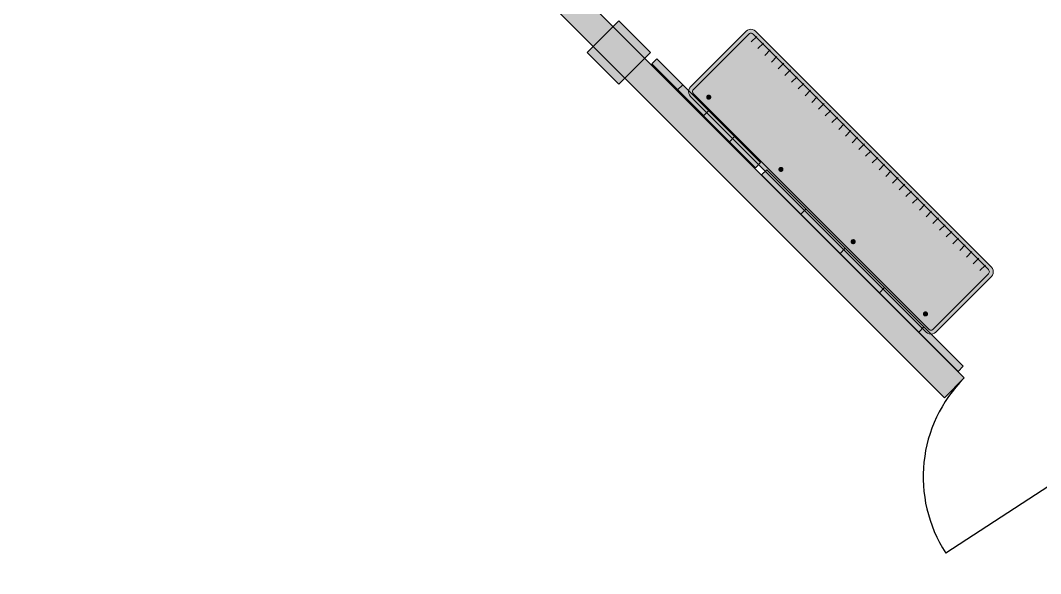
# Model space of a CAD drawing. Header units: metres. Extents: x 2172.2 to 2210.6, y 415.3 to 458.1.
# Drawn here: x 2188.1 to 2197.21, y 415.27 to 420.21 of the extents above; entities that cross this region are included whole.
import ezdxf

# ---------------------------------------------------------------- set-up
doc = ezdxf.new("R2010")
doc.units = ezdxf.units.M
for name, color, linetype, lineweight in [('NC_N1_COLUMNS', 8, 'CONTINUOUS', 25), ('NC_N1_SERVICE', 7, 'CONTINUOUS', 13), ('NC_N1_WALL_DECOR', 32, 'CONTINUOUS', 13), ('NC_N1_WALLS', 7, 'CONTINUOUS', 25)]:
    doc.layers.add(name, color=color, linetype=linetype, lineweight=lineweight)

# ---------------------------------------------------------------- blocks, each defined once
blk = doc.blocks.new('NC_N1_ARCHITECTURE')
at = {"layer": 'NC_N1_COLUMNS', "true_color": 0xe6e9ea}
blk.add_hatch(color=256, dxfattribs=at).paths.add_polyline_path([(3.727698, -14.075465), (3.444858, -14.358305), (3.16205, -14.07543), (3.444858, -13.792626)])
at = {"layer": 'NC_N1_WALLS', "true_color": 0xe7e6e1}
blk.add_hatch(color=256, dxfattribs=at).paths.add_polyline_path([(6.354817, -17.161343), (-2.147606, -8.65892), (-1.970829, -8.482143), (6.531594, -16.984568)])
at = {"layer": 'NC_N1_COLUMNS', "linetype": 'CONTINUOUS', "lineweight": -2}
blk.add_lwpolyline([(3.727698, -14.075465), (3.444858, -14.358305), (3.16205, -14.07543), (3.444858, -13.792626)], close=True, dxfattribs=at)
at = {"layer": 'NC_N1_WALLS', "linetype": 'CONTINUOUS', "lineweight": -2}
blk.add_lwpolyline([(6.354817, -17.161343), (-2.147606, -8.65892), (-1.970829, -8.482143), (6.531594, -16.984568)], close=True, dxfattribs=at)
blk = doc.blocks.new('NC_N1_DOOR_D0')
at = {"color": 0, "linetype": 'CONTINUOUS'}
blk.add_lwpolyline([(-0.625, 0), (-0.3651, 1.2227)], dxfattribs=at)
at = {"color": 0}
blk.add_arc((-0.625, 0), 1.25, 0, 78, dxfattribs=at)
blk = doc.blocks.new('NC_N1_UNIQUE_WALL_COMPOSITION_05')
at = {"true_color": 0xf6f5ef}
h = blk.add_hatch(color=256, dxfattribs=at)
h.dxf.hatch_style = 1
h.paths.add_polyline_path([(0.655888, -0.065), (0.655888, 0), (-0.655888, 0), (-0.655888, -0.065)])
at = {"color": 0, "linetype": 'CONTINUOUS', "lineweight": -2, "true_color": 0xa38246}
blk.add_lwpolyline([(0.655888, -0.065), (0.655888, 0), (-0.655888, 0), (-0.655888, -0.065)], close=True, dxfattribs=at)
for points in [[(-0.327944, -0.065), (-0.327944, 0)], [(0, -0.065), (0, 0)], [(0.327944, -0.065), (0.327944, 0)]]:
    blk.add_lwpolyline(points, dxfattribs=at)
blk = doc.blocks.new('NC_N1_UNIQUE_WALL_COMPOSITION_18')
at = {"true_color": 0xf6f5ef}
h = blk.add_hatch(color=256, dxfattribs=at)
h.dxf.hatch_style = 1
h.paths.add_polyline_path([(1.242, -0.065), (1.242, 0), (-1.242, 0), (-1.242, -0.065)])
at = {"color": 0, "linetype": 'CONTINUOUS', "lineweight": -2, "true_color": 0xa38246}
blk.add_lwpolyline([(1.242, -0.065), (1.242, 0), (-1.242, 0), (-1.242, -0.065)], close=True, dxfattribs=at)
for points in [[(-0.7452, -0.065), (-0.7452, 0)], [(-0.2484, -0.065), (-0.2484, 0)], [(0.2484, -0.065), (0.2484, 0)], [(0.7452, -0.065), (0.7452, 0)]]:
    blk.add_lwpolyline(points, dxfattribs=at)
blk = doc.blocks.new('NC_N1_SIDEBOARD')
at = {"true_color": 0xf6f5ef}
h = blk.add_hatch(color=256, dxfattribs=at)
h.dxf.hatch_style = 1
h.paths.add_polyline_path([(1.49, -0.443), (-1.49, -0.443), (-1.5055, -0.441), (-1.52, -0.435), (-1.5324, -0.4254), (-1.542, -0.413), (-1.548, -0.3985), (-1.55, -0.383), (-1.55, 0.32), (-1.548, 0.3355), (-1.542, 0.35), (-1.5324, 0.3624), (-1.52, 0.372), (-1.5055, 0.378), (-1.49, 0.38), (1.49, 0.38), (1.5055, 0.378), (1.52, 0.372), (1.5324, 0.3624), (1.542, 0.35), (1.548, 0.3355), (1.55, 0.32), (1.55, -0.383), (1.548, -0.3985), (1.542, -0.413), (1.5324, -0.4254), (1.52, -0.435), (1.5055, -0.441)])
at = {"true_color": 0xa38246}
h = blk.add_hatch(color=256, dxfattribs=at)
h.dxf.hatch_style = 1
h.paths.add_polyline_path([(-1.352, 0.27), (-1.3521, 0.2682), (-1.3523, 0.2665), (-1.3528, 0.2648), (-1.3534, 0.2631), (-1.3541, 0.2615), (-1.355, 0.26), (-1.3561, 0.2586), (-1.3573, 0.2573), (-1.3586, 0.2561), (-1.36, 0.255), (-1.3615, 0.2541), (-1.3631, 0.2534), (-1.3648, 0.2528), (-1.3665, 0.2523), (-1.3682, 0.2521), (-1.37, 0.252), (-1.3718, 0.2521), (-1.3735, 0.2523), (-1.3752, 0.2528), (-1.3769, 0.2534), (-1.3785, 0.2541), (-1.38, 0.255), (-1.3814, 0.2561), (-1.3827, 0.2573), (-1.3839, 0.2586), (-1.385, 0.26), (-1.3859, 0.2615), (-1.3866, 0.2631), (-1.3872, 0.2648), (-1.3877, 0.2665), (-1.3879, 0.2682), (-1.388, 0.27), (-1.3879, 0.2718), (-1.3877, 0.2735), (-1.3872, 0.2752), (-1.3866, 0.2769), (-1.3859, 0.2785), (-1.385, 0.28), (-1.3839, 0.2814), (-1.3827, 0.2827), (-1.3814, 0.2839), (-1.38, 0.285), (-1.3785, 0.2859), (-1.3769, 0.2866), (-1.3752, 0.2872), (-1.3735, 0.2877), (-1.3718, 0.2879), (-1.37, 0.288), (-1.3682, 0.2879), (-1.3665, 0.2877), (-1.3648, 0.2872), (-1.3631, 0.2866), (-1.3615, 0.2859), (-1.36, 0.285), (-1.3586, 0.2839), (-1.3573, 0.2827), (-1.3561, 0.2814), (-1.355, 0.28), (-1.3541, 0.2785), (-1.3534, 0.2769), (-1.3528, 0.2752), (-1.3523, 0.2735), (-1.3521, 0.2718)])
h = blk.add_hatch(color=256, dxfattribs=at)
h.dxf.hatch_style = 1
h.paths.add_polyline_path([(-0.4387, 0.27), (-0.4388, 0.2682), (-0.439, 0.2665), (-0.4394, 0.2648), (-0.44, 0.2631), (-0.4408, 0.2615), (-0.4417, 0.26), (-0.4428, 0.2586), (-0.4439, 0.2573), (-0.4452, 0.2561), (-0.4467, 0.255), (-0.4482, 0.2541), (-0.4498, 0.2534), (-0.4514, 0.2528), (-0.4532, 0.2523), (-0.4549, 0.2521), (-0.4567, 0.252), (-0.4584, 0.2521), (-0.4602, 0.2523), (-0.4619, 0.2528), (-0.4636, 0.2534), (-0.4652, 0.2541), (-0.4667, 0.255), (-0.4681, 0.2561), (-0.4694, 0.2573), (-0.4706, 0.2586), (-0.4716, 0.26), (-0.4725, 0.2615), (-0.4733, 0.2631), (-0.4739, 0.2648), (-0.4743, 0.2665), (-0.4746, 0.2682), (-0.4747, 0.27), (-0.4746, 0.2718), (-0.4743, 0.2735), (-0.4739, 0.2752), (-0.4733, 0.2769), (-0.4725, 0.2785), (-0.4716, 0.28), (-0.4706, 0.2814), (-0.4694, 0.2827), (-0.4681, 0.2839), (-0.4667, 0.285), (-0.4652, 0.2859), (-0.4636, 0.2866), (-0.4619, 0.2872), (-0.4602, 0.2877), (-0.4584, 0.2879), (-0.4567, 0.288), (-0.4549, 0.2879), (-0.4532, 0.2877), (-0.4514, 0.2872), (-0.4498, 0.2866), (-0.4482, 0.2859), (-0.4467, 0.285), (-0.4452, 0.2839), (-0.4439, 0.2827), (-0.4428, 0.2814), (-0.4417, 0.28), (-0.4408, 0.2785), (-0.44, 0.2769), (-0.4394, 0.2752), (-0.439, 0.2735), (-0.4388, 0.2718)])
h = blk.add_hatch(color=256, dxfattribs=at)
h.dxf.hatch_style = 1
h.paths.add_polyline_path([(0.4747, 0.27), (0.4746, 0.2682), (0.4743, 0.2665), (0.4739, 0.2648), (0.4733, 0.2631), (0.4725, 0.2615), (0.4716, 0.26), (0.4706, 0.2586), (0.4694, 0.2573), (0.4681, 0.2561), (0.4667, 0.255), (0.4652, 0.2541), (0.4636, 0.2534), (0.4619, 0.2528), (0.4602, 0.2523), (0.4584, 0.2521), (0.4567, 0.252), (0.4549, 0.2521), (0.4532, 0.2523), (0.4514, 0.2528), (0.4498, 0.2534), (0.4482, 0.2541), (0.4467, 0.255), (0.4452, 0.2561), (0.4439, 0.2573), (0.4428, 0.2586), (0.4417, 0.26), (0.4408, 0.2615), (0.44, 0.2631), (0.4394, 0.2648), (0.439, 0.2665), (0.4388, 0.2682), (0.4387, 0.27), (0.4388, 0.2718), (0.439, 0.2735), (0.4394, 0.2752), (0.44, 0.2769), (0.4408, 0.2785), (0.4417, 0.28), (0.4428, 0.2814), (0.4439, 0.2827), (0.4452, 0.2839), (0.4467, 0.285), (0.4482, 0.2859), (0.4498, 0.2866), (0.4514, 0.2872), (0.4532, 0.2877), (0.4549, 0.2879), (0.4567, 0.288), (0.4584, 0.2879), (0.4602, 0.2877), (0.4619, 0.2872), (0.4636, 0.2866), (0.4652, 0.2859), (0.4667, 0.285), (0.4681, 0.2839), (0.4694, 0.2827), (0.4706, 0.2814), (0.4716, 0.28), (0.4725, 0.2785), (0.4733, 0.2769), (0.4739, 0.2752), (0.4743, 0.2735), (0.4746, 0.2718)])
h = blk.add_hatch(color=256, dxfattribs=at)
h.dxf.hatch_style = 1
h.paths.add_polyline_path([(1.388, 0.27), (1.3879, 0.2682), (1.3877, 0.2665), (1.3872, 0.2648), (1.3866, 0.2631), (1.3859, 0.2615), (1.385, 0.26), (1.3839, 0.2586), (1.3827, 0.2573), (1.3814, 0.2561), (1.38, 0.255), (1.3785, 0.2541), (1.3769, 0.2534), (1.3752, 0.2528), (1.3735, 0.2523), (1.3718, 0.2521), (1.37, 0.252), (1.3682, 0.2521), (1.3665, 0.2523), (1.3648, 0.2528), (1.3631, 0.2534), (1.3615, 0.2541), (1.36, 0.255), (1.3586, 0.2561), (1.3573, 0.2573), (1.3561, 0.2586), (1.355, 0.26), (1.3541, 0.2615), (1.3534, 0.2631), (1.3528, 0.2648), (1.3523, 0.2665), (1.3521, 0.2682), (1.352, 0.27), (1.3521, 0.2718), (1.3523, 0.2735), (1.3528, 0.2752), (1.3534, 0.2769), (1.3541, 0.2785), (1.355, 0.28), (1.3561, 0.2814), (1.3573, 0.2827), (1.3586, 0.2839), (1.36, 0.285), (1.3615, 0.2859), (1.3631, 0.2866), (1.3648, 0.2872), (1.3665, 0.2877), (1.3682, 0.2879), (1.37, 0.288), (1.3718, 0.2879), (1.3735, 0.2877), (1.3752, 0.2872), (1.3769, 0.2866), (1.3785, 0.2859), (1.38, 0.285), (1.3814, 0.2839), (1.3827, 0.2827), (1.3839, 0.2814), (1.385, 0.28), (1.3859, 0.2785), (1.3866, 0.2769), (1.3872, 0.2752), (1.3877, 0.2735), (1.3879, 0.2718)])
at = {"color": 0, "linetype": 'CONTINUOUS', "lineweight": -2, "true_color": 0x2d3540}
blk.add_lwpolyline([(1.49, -0.443), (-1.49, -0.443), (-1.5055, -0.441), (-1.52, -0.435), (-1.5324, -0.4254), (-1.542, -0.413), (-1.548, -0.3985), (-1.55, -0.383), (-1.55, 0.32), (-1.548, 0.3355), (-1.542, 0.35), (-1.5324, 0.3624), (-1.52, 0.372), (-1.5055, 0.378), (-1.49, 0.38), (1.49, 0.38), (1.5055, 0.378), (1.52, 0.372), (1.5324, 0.3624), (1.542, 0.35), (1.548, 0.3355), (1.55, 0.32), (1.55, -0.383), (1.548, -0.3985), (1.542, -0.413), (1.5324, -0.4254), (1.52, -0.435), (1.5055, -0.441)], close=True, dxfattribs=at)
at = {"color": 0, "linetype": 'CONTINUOUS', "lineweight": -2, "true_color": 0xa38246}
blk.add_lwpolyline([(1.4877, -0.408), (-1.4877, -0.408), (-1.4964, -0.4069), (-1.5023, -0.4044), (-1.5075, -0.4005), (-1.5114, -0.3953), (-1.5139, -0.3894), (-1.515, -0.3807), (-1.515, 0.3177), (-1.5139, 0.3264), (-1.5114, 0.3323), (-1.5075, 0.3375), (-1.5023, 0.3414), (-1.4964, 0.3439), (-1.4877, 0.345), (1.4877, 0.345), (1.4964, 0.3439), (1.5023, 0.3414), (1.5075, 0.3375), (1.5114, 0.3323), (1.5139, 0.3264), (1.515, 0.3177), (1.515, -0.3807), (1.5139, -0.3894), (1.5114, -0.3953), (1.5075, -0.4005), (1.5023, -0.4044), (1.4964, -0.4069)], close=True, dxfattribs=at)
at = {"color": 0, "linetype": 'CONTINUOUS', "lineweight": -2}
for points in [[(-1.352, 0.27), (-1.3521, 0.2682), (-1.3523, 0.2665), (-1.3528, 0.2648), (-1.3534, 0.2631), (-1.3541, 0.2615), (-1.355, 0.26), (-1.3561, 0.2586), (-1.3573, 0.2573), (-1.3586, 0.2561), (-1.36, 0.255), (-1.3615, 0.2541), (-1.3631, 0.2534), (-1.3648, 0.2528), (-1.3665, 0.2523), (-1.3682, 0.2521), (-1.37, 0.252), (-1.3718, 0.2521), (-1.3735, 0.2523), (-1.3752, 0.2528), (-1.3769, 0.2534), (-1.3785, 0.2541), (-1.38, 0.255), (-1.3814, 0.2561), (-1.3827, 0.2573), (-1.3839, 0.2586), (-1.385, 0.26), (-1.3859, 0.2615), (-1.3866, 0.2631), (-1.3872, 0.2648), (-1.3877, 0.2665), (-1.3879, 0.2682), (-1.388, 0.27), (-1.3879, 0.2718), (-1.3877, 0.2735), (-1.3872, 0.2752), (-1.3866, 0.2769), (-1.3859, 0.2785), (-1.385, 0.28), (-1.3839, 0.2814), (-1.3827, 0.2827), (-1.3814, 0.2839), (-1.38, 0.285), (-1.3785, 0.2859), (-1.3769, 0.2866), (-1.3752, 0.2872), (-1.3735, 0.2877), (-1.3718, 0.2879), (-1.37, 0.288), (-1.3682, 0.2879), (-1.3665, 0.2877), (-1.3648, 0.2872), (-1.3631, 0.2866), (-1.3615, 0.2859), (-1.36, 0.285), (-1.3586, 0.2839), (-1.3573, 0.2827), (-1.3561, 0.2814), (-1.355, 0.28), (-1.3541, 0.2785), (-1.3534, 0.2769), (-1.3528, 0.2752), (-1.3523, 0.2735), (-1.3521, 0.2718)], [(-0.4387, 0.27), (-0.4388, 0.2682), (-0.439, 0.2665), (-0.4394, 0.2648), (-0.44, 0.2631), (-0.4408, 0.2615), (-0.4417, 0.26), (-0.4428, 0.2586), (-0.4439, 0.2573), (-0.4452, 0.2561), (-0.4467, 0.255), (-0.4482, 0.2541), (-0.4498, 0.2534), (-0.4514, 0.2528), (-0.4532, 0.2523), (-0.4549, 0.2521), (-0.4567, 0.252), (-0.4584, 0.2521), (-0.4602, 0.2523), (-0.4619, 0.2528), (-0.4636, 0.2534), (-0.4652, 0.2541), (-0.4667, 0.255), (-0.4681, 0.2561), (-0.4694, 0.2573), (-0.4706, 0.2586), (-0.4716, 0.26), (-0.4725, 0.2615), (-0.4733, 0.2631), (-0.4739, 0.2648), (-0.4743, 0.2665), (-0.4746, 0.2682), (-0.4747, 0.27), (-0.4746, 0.2718), (-0.4743, 0.2735), (-0.4739, 0.2752), (-0.4733, 0.2769), (-0.4725, 0.2785), (-0.4716, 0.28), (-0.4706, 0.2814), (-0.4694, 0.2827), (-0.4681, 0.2839), (-0.4667, 0.285), (-0.4652, 0.2859), (-0.4636, 0.2866), (-0.4619, 0.2872), (-0.4602, 0.2877), (-0.4584, 0.2879), (-0.4567, 0.288), (-0.4549, 0.2879), (-0.4532, 0.2877), (-0.4514, 0.2872), (-0.4498, 0.2866), (-0.4482, 0.2859), (-0.4467, 0.285), (-0.4452, 0.2839), (-0.4439, 0.2827), (-0.4428, 0.2814), (-0.4417, 0.28), (-0.4408, 0.2785), (-0.44, 0.2769), (-0.4394, 0.2752), (-0.439, 0.2735), (-0.4388, 0.2718)], [(0.4747, 0.27), (0.4746, 0.2682), (0.4743, 0.2665), (0.4739, 0.2648), (0.4733, 0.2631), (0.4725, 0.2615), (0.4716, 0.26), (0.4706, 0.2586), (0.4694, 0.2573), (0.4681, 0.2561), (0.4667, 0.255), (0.4652, 0.2541), (0.4636, 0.2534), (0.4619, 0.2528), (0.4602, 0.2523), (0.4584, 0.2521), (0.4567, 0.252), (0.4549, 0.2521), (0.4532, 0.2523), (0.4514, 0.2528), (0.4498, 0.2534), (0.4482, 0.2541), (0.4467, 0.255), (0.4452, 0.2561), (0.4439, 0.2573), (0.4428, 0.2586), (0.4417, 0.26), (0.4408, 0.2615), (0.44, 0.2631), (0.4394, 0.2648), (0.439, 0.2665), (0.4388, 0.2682), (0.4387, 0.27), (0.4388, 0.2718), (0.439, 0.2735), (0.4394, 0.2752), (0.44, 0.2769), (0.4408, 0.2785), (0.4417, 0.28), (0.4428, 0.2814), (0.4439, 0.2827), (0.4452, 0.2839), (0.4467, 0.285), (0.4482, 0.2859), (0.4498, 0.2866), (0.4514, 0.2872), (0.4532, 0.2877), (0.4549, 0.2879), (0.4567, 0.288), (0.4584, 0.2879), (0.4602, 0.2877), (0.4619, 0.2872), (0.4636, 0.2866), (0.4652, 0.2859), (0.4667, 0.285), (0.4681, 0.2839), (0.4694, 0.2827), (0.4706, 0.2814), (0.4716, 0.28), (0.4725, 0.2785), (0.4733, 0.2769), (0.4739, 0.2752), (0.4743, 0.2735), (0.4746, 0.2718)], [(1.388, 0.27), (1.3879, 0.2682), (1.3877, 0.2665), (1.3872, 0.2648), (1.3866, 0.2631), (1.3859, 0.2615), (1.385, 0.26), (1.3839, 0.2586), (1.3827, 0.2573), (1.3814, 0.2561), (1.38, 0.255), (1.3785, 0.2541), (1.3769, 0.2534), (1.3752, 0.2528), (1.3735, 0.2523), (1.3718, 0.2521), (1.37, 0.252), (1.3682, 0.2521), (1.3665, 0.2523), (1.3648, 0.2528), (1.3631, 0.2534), (1.3615, 0.2541), (1.36, 0.255), (1.3586, 0.2561), (1.3573, 0.2573), (1.3561, 0.2586), (1.355, 0.26), (1.3541, 0.2615), (1.3534, 0.2631), (1.3528, 0.2648), (1.3523, 0.2665), (1.3521, 0.2682), (1.352, 0.27), (1.3521, 0.2718), (1.3523, 0.2735), (1.3528, 0.2752), (1.3534, 0.2769), (1.3541, 0.2785), (1.355, 0.28), (1.3561, 0.2814), (1.3573, 0.2827), (1.3586, 0.2839), (1.36, 0.285), (1.3615, 0.2859), (1.3631, 0.2866), (1.3648, 0.2872), (1.3665, 0.2877), (1.3682, 0.2879), (1.37, 0.288), (1.3718, 0.2879), (1.3735, 0.2877), (1.3752, 0.2872), (1.3769, 0.2866), (1.3785, 0.2859), (1.38, 0.285), (1.3814, 0.2839), (1.3827, 0.2827), (1.3839, 0.2814), (1.385, 0.28), (1.3859, 0.2785), (1.3866, 0.2769), (1.3872, 0.2752), (1.3877, 0.2735), (1.3879, 0.2718)]]:
    blk.add_lwpolyline(points, close=True, dxfattribs=at)
at = {"color": 0, "linetype": 'CONTINUOUS', "lineweight": -2, "true_color": 0xa38246}
for points in [[(-1.45, -0.418), (-1.45, -0.348)], [(-1.365, -0.418), (-1.365, -0.348)], [(-1.28, -0.418), (-1.28, -0.348)], [(-1.195, -0.418), (-1.195, -0.348)], [(-1.11, -0.418), (-1.11, -0.348)], [(-1.025, -0.418), (-1.025, -0.348)], [(-0.94, -0.418), (-0.94, -0.348)], [(-0.855, -0.418), (-0.855, -0.348)], [(-0.77, -0.418), (-0.77, -0.348)], [(-0.685, -0.418), (-0.685, -0.348)], [(-0.6, -0.418), (-0.6, -0.348)], [(-0.515, -0.418), (-0.515, -0.348)], [(-0.43, -0.418), (-0.43, -0.348)], [(-0.345, -0.418), (-0.345, -0.348)], [(-0.26, -0.418), (-0.26, -0.348)], [(-0.175, -0.418), (-0.175, -0.348)], [(-0.09, -0.418), (-0.09, -0.348)], [(-0.005, -0.418), (-0.005, -0.348)], [(0.08, -0.418), (0.08, -0.348)], [(0.165, -0.418), (0.165, -0.348)], [(0.25, -0.418), (0.25, -0.348)], [(0.335, -0.418), (0.335, -0.348)], [(0.42, -0.418), (0.42, -0.348)], [(0.505, -0.418), (0.505, -0.348)], [(0.59, -0.418), (0.59, -0.348)], [(0.675, -0.418), (0.675, -0.348)], [(0.76, -0.418), (0.76, -0.348)], [(0.845, -0.418), (0.845, -0.348)], [(0.93, -0.418), (0.93, -0.348)], [(1.015, -0.418), (1.015, -0.348)], [(1.1, -0.418), (1.1, -0.348)], [(1.185, -0.418), (1.185, -0.348)], [(1.27, -0.418), (1.27, -0.348)], [(1.355, -0.418), (1.355, -0.348)], [(1.44, -0.418), (1.44, -0.348)]]:
    blk.add_lwpolyline(points, dxfattribs=at)

msp = doc.modelspace()

# ---------------------------------------------------------------- block references
at = {"layer": 'NC_N1_SERVICE', "linetype": 'CONTINUOUS', "xscale": 0.9999999407388815, "yscale": -0.9999999407388814, "rotation": -44.999997585163314}
msp.add_blockref('NC_N1_SIDEBOARD', (2195.4079, 418.7472), dxfattribs=at)
at = {"layer": 'NC_N1_WALL_DECOR', "linetype": 'CONTINUOUS', "rotation": 135}
for name, p in [('NC_N1_UNIQUE_WALL_COMPOSITION_05', (2194.2022, 419.3583)), ('NC_N1_UNIQUE_WALL_COMPOSITION_18', (2195.5991, 417.9525))]:
    msp.add_blockref(name, p, dxfattribs=at)
at = {"layer": 'NC_N1_WALLS'}
msp.add_blockref('NC_N1_ARCHITECTURE', (2190, 434), dxfattribs=at)
at = {"layer": 'NC_N1_WALLS', "rotation": 135}
msp.add_blockref('NC_N1_DOOR_D0', (2196.9735, 416.5735), dxfattribs=at)

doc.saveas('drawing.dxf')
